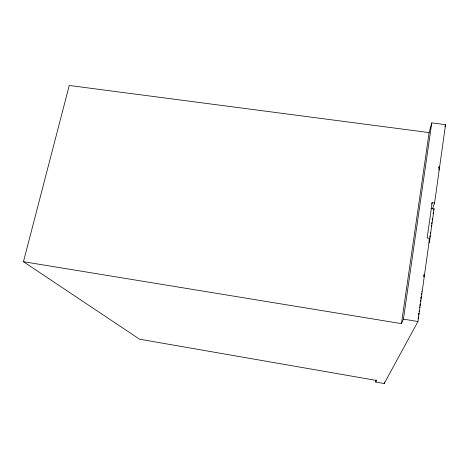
<?xml version="1.0" encoding="UTF-8"?>
<svg xmlns="http://www.w3.org/2000/svg" width="469" height="469" viewBox="0 0 469 469"><rect width="100%" height="100%" fill="white"/><g stroke="black" fill="none" stroke-linecap="round" stroke-linejoin="round"><path stroke-width="0.7" d="M421.883 291.22L421.866 291.542M418.594 314.693L418.577 315.027M419.128 310.906L419.069 311.504M421.514 293.635L421.455 293.969M419.99 305.559L419.995 305.084M429.123 132.592L69.254 85.469L23.45 261.702L401.446 323.628L429.123 132.592L431.773 122.896L445.55 124.678L439.646 166.8L439.166 166.735L438.984 168.025L439.465 168.09L434.57 203.013L432.43 208.875M418.67 314.359L418.811 313.351M419.995 304.914L419.925 304.023M421.42 294.755L421.59 293.506M418.149 318.703L418.313 317.073M420.91 298.882L420.951 297.704M376.062 379.89L375.739 382.053L384.205 383.531L417.961 321.523L424.392 275.637L423.894 275.561L424.087 274.183L424.586 274.259L429.622 238.34L427.165 237.976L432.142 202.667L434.57 203.013M429.792 237.208L429.991 235.784M430.29 233.65L430.489 232.225M431.292 226.533L431.492 225.108M431.691 223.684L431.89 222.265M432.189 220.131L432.389 218.706M433.086 213.723L433.286 212.299M430.964 208.353L434.089 208.799L429.487 241.693L428.994 242.901M401.446 323.628L403.416 319.149L431.773 122.896M384.205 383.531L384.416 382.088M418.788 313.673L418.741 314.171L418.805 313.55M421.144 296.678L420.951 297.539M420.453 301.59L420.523 300.125M419.796 306.873L419.55 307.717M444.899 126.747L445.55 124.678M438.72 168.06L439.166 166.735M439.201 168.125L439.646 166.8M438.796 170.065L439.465 168.09M431.673 203.968L432.142 202.667M433.585 210.165L434.089 208.799M428.859 240.245L429.622 238.34M375.739 382.053L376.443 380.447L139.545 339.193L23.45 261.702M423.73 276.171L424.586 274.259M423.824 276.903L424.392 275.637M403.416 319.149L417.961 321.523"/></g></svg>
